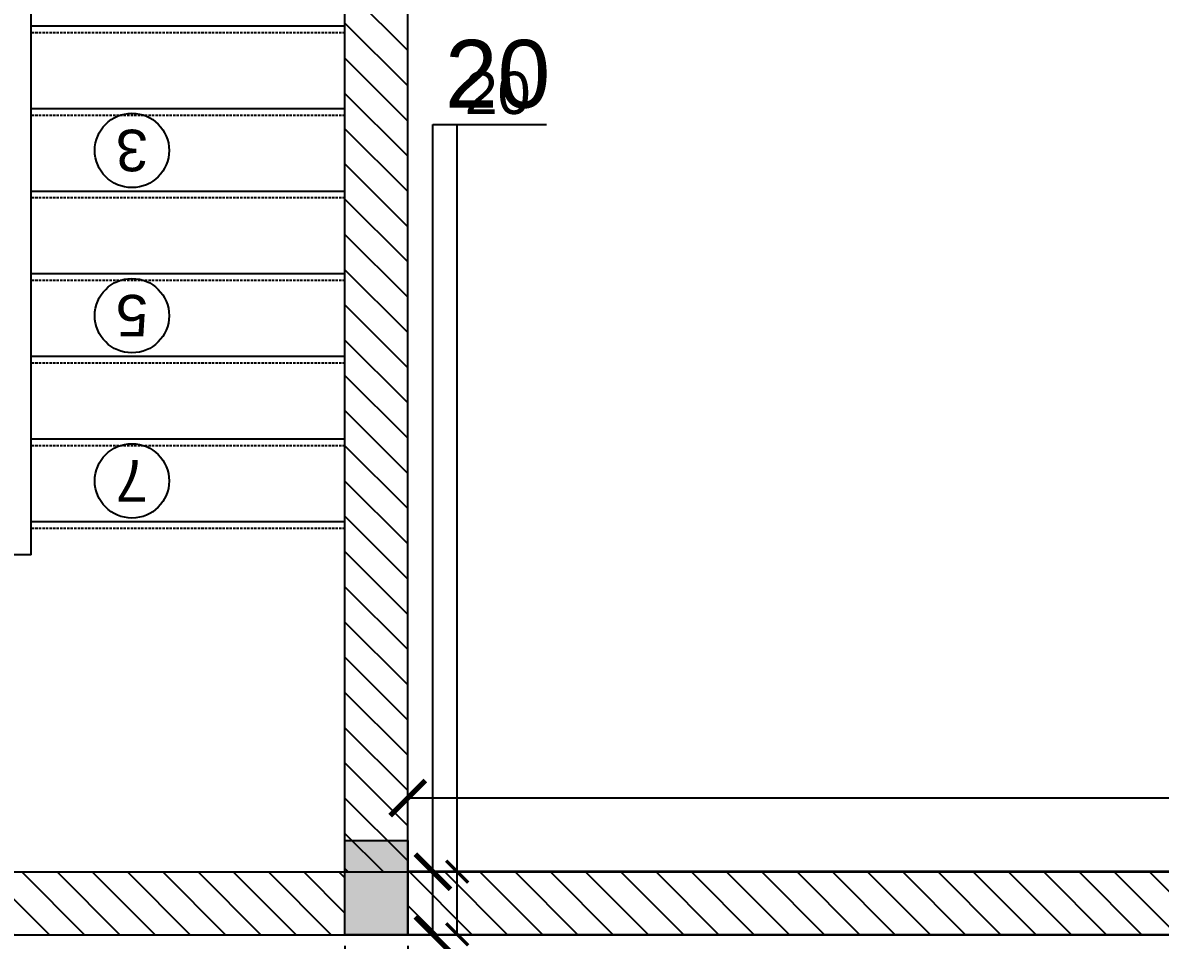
# Model space of a CAD drawing. Header units: millimetres. Extents: x -26398 to 135532, y -376633 to 43268.
# Drawn here: x 36609.2 to 36971.5, y -147635.9 to -147343.6 of the extents above; entities that cross this region are included whole.
import ezdxf
from ezdxf.enums import TextEntityAlignment as Align

# ---------------------------------------------------------------- set-up
doc = ezdxf.new("R2010")
doc.units = ezdxf.units.MM
doc.linetypes.add('HIDDEN', pattern=[0.375, 0.25, -0.125])
for name, color, linetype in [('0 @ 5', 7, 'Continuous'), ('0 @ 8', 7, 'Continuous'), ('A3-NETTHAY', 4, 'Continuous'), ('A5-KICHTHUOC', 251, 'Continuous'), ('A7-NETKHUAT', 252, 'HIDDEN'), ('GHICHU', 40, 'Continuous'), ('TƯỜNG', 52, 'Continuous')]:
    doc.layers.add(name, color=color, linetype=linetype)
doc.styles.get("Standard").update_dxf_attribs({"font": 'arial.ttf'})
doc.styles.add('VHELVEN', font='')
doc.styles.get('VHELVEN').set_extended_font_data('VNI-Helve')
doc.dimstyles.new('SCALE dimmatbang', dxfattribs={"dimscale": 70, "dimtxt": 2.7, "dimasz": 1.4, "dimexe": 1.7, "dimexo": 0.7, "dimtad": 1, "dimtoh": 1, "dimdec": 1, "dimtxsty": 'Standard', "dimblk": 'ARCHTICK', "dimcen": 2.5, "dimclrd": 1, "dimclre": 256, "dimadec": 0, "dimazin": 0, "dimtfac": 1, "dimtdec": 1, "dimtmove": 0, "dimatfit": 3, "dimfxl": 1, "dimarcsym": 0})

# ---------------------------------------------------------------- blocks, each defined once
blk = doc.blocks.new('_ArchTick')
at = {"color": 0, "linetype": 'ByBlock', "const_width": 0.15}
blk.add_lwpolyline([(-0.5, -0.5), (0.5, 0.5)], dxfattribs=at)
blk = doc.blocks.new('*D6443')
at = {"color": 1, "lineweight": -2, "transparency": 16777216}
for p, q in [((36739.79, -147614.06), (36739.79, -147376.06)), ((36739.79, -147376.06), (36776.03, -147376.06)), ((36739.79, -147634.06), (36739.79, -147614.06))]:
    blk.add_line(p, q, dxfattribs=at)
at = {"lineweight": -2, "transparency": 16777216}
for p, q in [((36742.38, -147614.06), (36753.39, -147614.06)), ((36742.38, -147634.06), (36753.39, -147634.06))]:
    blk.add_line(p, q, dxfattribs=at)
at = {"layer": 'DEFPOINTS', "color": 0, "transparency": 16777216}
for p in [(36736.78, -147614.06), (36739.79, -147614.06), (36736.78, -147634.06)]:
    blk.add_point(p, dxfattribs=at)
at = {"color": 1, "lineweight": -2, "transparency": 16777216, "xscale": 11.2, "yscale": 11.2, "zscale": 11.2}
for p, rotation in [((36739.79, -147614.06), 90), ((36739.79, -147634.06), 270)]:
    blk.add_blockref('_ArchTick', p, dxfattribs=dict(at, rotation=rotation))
at = {"color": 0, "transparency": 16777216, "insert": (36760.41, -147360.03), "char_height": 21.6, "attachment_point": 5}
blk.add_mtext('20', dxfattribs=at)
blk = doc.blocks.new('*D6444')
at = {"color": 1, "lineweight": -2, "transparency": 16777216}
for p, q in [((36747.52, -147614.06), (36747.52, -147376.06)), ((36747.52, -147376.06), (36770.17, -147376.06)), ((36747.52, -147634.06), (36747.52, -147614.06))]:
    blk.add_line(p, q, dxfattribs=at)
at = {"lineweight": -2, "transparency": 16777216}
for p, q in [((36740.28, -147614.06), (36756.02, -147614.06)), ((36740.28, -147634.06), (36756.02, -147634.06))]:
    blk.add_line(p, q, dxfattribs=at)
at = {"layer": 'DEFPOINTS', "color": 0, "transparency": 16777216}
for p in [(36736.78, -147614.06), (36747.52, -147614.06), (36736.78, -147634.06)]:
    blk.add_point(p, dxfattribs=at)
at = {"color": 1, "lineweight": -2, "transparency": 16777216, "xscale": 7, "yscale": 7, "zscale": 7}
for p, rotation in [((36747.52, -147614.06), 90), ((36747.52, -147634.06), 270)]:
    blk.add_blockref('_ArchTick', p, dxfattribs=dict(at, rotation=rotation))
at = {"color": 0, "transparency": 16777216, "insert": (36760.41, -147366.04), "char_height": 13.5, "attachment_point": 5}
blk.add_mtext('20', dxfattribs=at)
blk = doc.blocks.new('*D6647')
at = {"lineweight": -2, "transparency": 16777216}
for p, q in [((36731.78, -147608.46), (36731.78, -147577.03)), ((37306.78, -147608.46), (37306.78, -147577.03))]:
    blk.add_line(p, q, dxfattribs=at)
at = {"color": 1, "lineweight": -2, "transparency": 16777216}
blk.add_line((37306.78, -147590.63), (36731.78, -147590.63), dxfattribs=at)
at = {"layer": 'DEFPOINTS', "color": 0, "transparency": 16777216}
for p in [(36731.78, -147590.63), (36731.78, -147614.06), (37306.78, -147614.06)]:
    blk.add_point(p, dxfattribs=at)
at = {"color": 1, "lineweight": -2, "transparency": 16777216, "xscale": 11.2, "yscale": 11.2, "zscale": 11.2, "rotation": 180}
blk.add_blockref('_ArchTick', (36731.78, -147590.63), dxfattribs=at)
at = {"color": 1, "lineweight": -2, "transparency": 16777216, "xscale": 11.2, "yscale": 11.2, "zscale": 11.2}
blk.add_blockref('_ArchTick', (37306.78, -147590.63), dxfattribs=at)
at = {"color": 0, "transparency": 16777216, "insert": (37019.28, -147574.64), "char_height": 21.6, "attachment_point": 5}
blk.add_mtext('575', dxfattribs=at)
blk = doc.blocks.new('*D6648')
at = {"lineweight": -2, "transparency": 16777216}
for p, q in [((36731.78, -147610.56), (36731.78, -147582.13)), ((37306.78, -147610.56), (37306.78, -147582.13))]:
    blk.add_line(p, q, dxfattribs=at)
at = {"color": 1, "lineweight": -2, "transparency": 16777216}
blk.add_line((37306.78, -147590.63), (36731.78, -147590.63), dxfattribs=at)
at = {"layer": 'DEFPOINTS', "color": 0, "transparency": 16777216}
for p in [(36731.78, -147590.63), (36731.78, -147614.06), (37306.78, -147614.06)]:
    blk.add_point(p, dxfattribs=at)
at = {"color": 1, "lineweight": -2, "transparency": 16777216, "xscale": 7, "yscale": 7, "zscale": 7, "rotation": 180}
blk.add_blockref('_ArchTick', (36731.78, -147590.63), dxfattribs=at)
at = {"color": 1, "lineweight": -2, "transparency": 16777216, "xscale": 7, "yscale": 7, "zscale": 7}
blk.add_blockref('_ArchTick', (37306.78, -147590.63), dxfattribs=at)
at = {"color": 0, "transparency": 16777216, "insert": (37019.28, -147580.64), "char_height": 13.5, "attachment_point": 5}
blk.add_mtext('575', dxfattribs=at)
blk = doc.blocks.new('*D6791')
at = {"lineweight": -2, "transparency": 16777216}
for p, q in [((35931.78, -147639.76), (35931.78, -147749.75)), ((36711.78, -147639.76), (36711.78, -147749.75))]:
    blk.add_line(p, q, dxfattribs=at)
at = {"color": 1, "lineweight": -2, "transparency": 16777216}
blk.add_line((35931.78, -147736.15), (36711.78, -147736.15), dxfattribs=at)
at = {"layer": 'DEFPOINTS', "color": 0, "transparency": 16777216}
for p in [(35931.78, -147634.16), (36711.78, -147634.16), (36711.78, -147736.15)]:
    blk.add_point(p, dxfattribs=at)
at = {"color": 1, "lineweight": -2, "transparency": 16777216, "xscale": 11.2, "yscale": 11.2, "zscale": 11.2, "rotation": 180}
blk.add_blockref('_ArchTick', (35931.78, -147736.15), dxfattribs=at)
at = {"color": 1, "lineweight": -2, "transparency": 16777216, "xscale": 11.2, "yscale": 11.2, "zscale": 11.2}
blk.add_blockref('_ArchTick', (36711.78, -147736.15), dxfattribs=at)
at = {"color": 0, "transparency": 16777216, "insert": (36321.78, -147720.13), "char_height": 21.6, "attachment_point": 5}
blk.add_mtext('780', dxfattribs=at)
blk = doc.blocks.new('*D6792')
at = {"lineweight": -2, "transparency": 16777216}
for p, q in [((35931.78, -147637.66), (35931.78, -147744.65)), ((36711.78, -147637.66), (36711.78, -147744.65))]:
    blk.add_line(p, q, dxfattribs=at)
at = {"color": 1, "lineweight": -2, "transparency": 16777216}
blk.add_line((35931.78, -147736.15), (36711.78, -147736.15), dxfattribs=at)
at = {"layer": 'DEFPOINTS', "color": 0, "transparency": 16777216}
for p in [(35931.78, -147634.16), (36711.78, -147634.16), (36711.78, -147736.15)]:
    blk.add_point(p, dxfattribs=at)
at = {"color": 1, "lineweight": -2, "transparency": 16777216, "xscale": 7, "yscale": 7, "zscale": 7, "rotation": 180}
blk.add_blockref('_ArchTick', (35931.78, -147736.15), dxfattribs=at)
at = {"color": 1, "lineweight": -2, "transparency": 16777216, "xscale": 7, "yscale": 7, "zscale": 7}
blk.add_blockref('_ArchTick', (36711.78, -147736.15), dxfattribs=at)
at = {"color": 0, "transparency": 16777216, "insert": (36321.78, -147726.14), "char_height": 13.5, "attachment_point": 5}
blk.add_mtext('780', dxfattribs=at)
blk = doc.blocks.new('*D6794')
at = {"lineweight": -2, "transparency": 16777216}
for p, q in [((36731.78, -147639.76), (36731.78, -147749.75)), ((37306.78, -147639.76), (37306.78, -147749.75))]:
    blk.add_line(p, q, dxfattribs=at)
at = {"color": 1, "lineweight": -2, "transparency": 16777216}
blk.add_line((36731.78, -147736.15), (37306.78, -147736.15), dxfattribs=at)
at = {"layer": 'DEFPOINTS', "color": 0, "transparency": 16777216}
for p in [(36731.78, -147634.16), (37306.78, -147634.16), (37306.78, -147736.15)]:
    blk.add_point(p, dxfattribs=at)
at = {"color": 1, "lineweight": -2, "transparency": 16777216, "xscale": 11.2, "yscale": 11.2, "zscale": 11.2, "rotation": 180}
blk.add_blockref('_ArchTick', (36731.78, -147736.15), dxfattribs=at)
at = {"color": 1, "lineweight": -2, "transparency": 16777216, "xscale": 11.2, "yscale": 11.2, "zscale": 11.2}
blk.add_blockref('_ArchTick', (37306.78, -147736.15), dxfattribs=at)
at = {"color": 0, "transparency": 16777216, "insert": (37019.28, -147720.17), "char_height": 21.6, "attachment_point": 5}
blk.add_mtext('575', dxfattribs=at)
blk = doc.blocks.new('*D6795')
at = {"lineweight": -2, "transparency": 16777216}
for p, q in [((36731.78, -147637.66), (36731.78, -147744.65)), ((37306.78, -147637.66), (37306.78, -147744.65))]:
    blk.add_line(p, q, dxfattribs=at)
at = {"color": 1, "lineweight": -2, "transparency": 16777216}
blk.add_line((36731.78, -147736.15), (37306.78, -147736.15), dxfattribs=at)
at = {"layer": 'DEFPOINTS', "color": 0, "transparency": 16777216}
for p in [(36731.78, -147634.16), (37306.78, -147634.16), (37306.78, -147736.15)]:
    blk.add_point(p, dxfattribs=at)
at = {"color": 1, "lineweight": -2, "transparency": 16777216, "xscale": 7, "yscale": 7, "zscale": 7, "rotation": 180}
blk.add_blockref('_ArchTick', (36731.78, -147736.15), dxfattribs=at)
at = {"color": 1, "lineweight": -2, "transparency": 16777216, "xscale": 7, "yscale": 7, "zscale": 7}
blk.add_blockref('_ArchTick', (37306.78, -147736.15), dxfattribs=at)
at = {"color": 0, "transparency": 16777216, "insert": (37019.28, -147726.16), "char_height": 13.5, "attachment_point": 5}
blk.add_mtext('575', dxfattribs=at)
blk = doc.blocks.new('*D6821')
at = {"lineweight": -2, "transparency": 16777216}
for p, q in [((36711.78, -147639.76), (36711.78, -147693.05)), ((36731.78, -147639.76), (36731.78, -147693.05))]:
    blk.add_line(p, q, dxfattribs=at)
at = {"color": 1, "lineweight": -2, "transparency": 16777216}
for p, q in [((36711.78, -147679.45), (36731.78, -147679.45)), ((36731.78, -147679.45), (36787.38, -147679.45))]:
    blk.add_line(p, q, dxfattribs=at)
at = {"layer": 'DEFPOINTS', "color": 0, "transparency": 16777216}
for p in [(36711.78, -147634.16), (36731.78, -147634.16), (36731.78, -147679.45)]:
    blk.add_point(p, dxfattribs=at)
at = {"color": 1, "lineweight": -2, "transparency": 16777216, "xscale": 11.2, "yscale": 11.2, "zscale": 11.2, "rotation": 180}
blk.add_blockref('_ArchTick', (36711.78, -147679.45), dxfattribs=at)
at = {"color": 1, "lineweight": -2, "transparency": 16777216, "xscale": 11.2, "yscale": 11.2, "zscale": 11.2}
blk.add_blockref('_ArchTick', (36731.78, -147679.45), dxfattribs=at)
at = {"color": 0, "transparency": 16777216, "insert": (36766.76, -147663.42), "char_height": 21.6, "attachment_point": 5}
blk.add_mtext('20', dxfattribs=at)
blk = doc.blocks.new('*D6822')
at = {"lineweight": -2, "transparency": 16777216}
for p, q in [((36711.78, -147637.66), (36711.78, -147695.39)), ((36731.78, -147637.66), (36731.78, -147695.39))]:
    blk.add_line(p, q, dxfattribs=at)
at = {"color": 1, "lineweight": -2, "transparency": 16777216}
blk.add_line((36711.78, -147686.89), (36731.78, -147686.89), dxfattribs=at)
at = {"layer": 'DEFPOINTS', "color": 0, "transparency": 16777216}
for p in [(36711.78, -147634.16), (36731.78, -147634.16), (36731.78, -147686.89)]:
    blk.add_point(p, dxfattribs=at)
at = {"color": 1, "lineweight": -2, "transparency": 16777216, "xscale": 7, "yscale": 7, "zscale": 7, "rotation": 180}
blk.add_blockref('_ArchTick', (36711.78, -147686.89), dxfattribs=at)
at = {"color": 1, "lineweight": -2, "transparency": 16777216, "xscale": 7, "yscale": 7, "zscale": 7}
blk.add_blockref('_ArchTick', (36731.78, -147686.89), dxfattribs=at)
at = {"color": 0, "transparency": 16777216, "insert": (36721.78, -147676.87), "char_height": 13.5, "attachment_point": 5}
blk.add_mtext('20', dxfattribs=at)
blk = doc.blocks.new('*D6848')
at = {"lineweight": -2, "transparency": 16777216}
for p, q in [((35911.78, -147639.76), (35911.78, -147864.48)), ((36711.78, -147639.76), (36711.78, -147864.48))]:
    blk.add_line(p, q, dxfattribs=at)
at = {"color": 1, "lineweight": -2, "transparency": 16777216}
blk.add_line((35911.78, -147850.88), (36711.78, -147850.88), dxfattribs=at)
at = {"layer": 'DEFPOINTS', "color": 0, "transparency": 16777216}
for p in [(35911.78, -147634.16), (36711.78, -147634.16), (36711.78, -147850.88)]:
    blk.add_point(p, dxfattribs=at)
at = {"color": 1, "lineweight": -2, "transparency": 16777216, "xscale": 11.2, "yscale": 11.2, "zscale": 11.2, "rotation": 180}
blk.add_blockref('_ArchTick', (35911.78, -147850.88), dxfattribs=at)
at = {"color": 1, "lineweight": -2, "transparency": 16777216, "xscale": 11.2, "yscale": 11.2, "zscale": 11.2}
blk.add_blockref('_ArchTick', (36711.78, -147850.88), dxfattribs=at)
at = {"color": 0, "transparency": 16777216, "insert": (36311.78, -147834.85), "char_height": 21.6, "attachment_point": 5}
blk.add_mtext('800', dxfattribs=at)
blk = doc.blocks.new('*D6849')
at = {"lineweight": -2, "transparency": 16777216}
for p, q in [((35911.78, -147637.66), (35911.78, -147859.38)), ((36711.78, -147637.66), (36711.78, -147859.38))]:
    blk.add_line(p, q, dxfattribs=at)
at = {"color": 1, "lineweight": -2, "transparency": 16777216}
blk.add_line((35911.78, -147850.88), (36711.78, -147850.88), dxfattribs=at)
at = {"layer": 'DEFPOINTS', "color": 0, "transparency": 16777216}
for p in [(35911.78, -147634.16), (36711.78, -147634.16), (36711.78, -147850.88)]:
    blk.add_point(p, dxfattribs=at)
at = {"color": 1, "lineweight": -2, "transparency": 16777216, "xscale": 7, "yscale": 7, "zscale": 7, "rotation": 180}
blk.add_blockref('_ArchTick', (35911.78, -147850.88), dxfattribs=at)
at = {"color": 1, "lineweight": -2, "transparency": 16777216, "xscale": 7, "yscale": 7, "zscale": 7}
blk.add_blockref('_ArchTick', (36711.78, -147850.88), dxfattribs=at)
at = {"color": 0, "transparency": 16777216, "insert": (36311.78, -147840.86), "char_height": 13.5, "attachment_point": 5}
blk.add_mtext('800', dxfattribs=at)
blk = doc.blocks.new('*D6851')
at = {"lineweight": -2, "transparency": 16777216}
for p, q in [((36711.78, -147639.76), (36711.78, -147864.48)), ((37311.78, -147639.76), (37311.78, -147864.48))]:
    blk.add_line(p, q, dxfattribs=at)
at = {"color": 1, "lineweight": -2, "transparency": 16777216}
blk.add_line((36711.78, -147850.88), (37311.78, -147850.88), dxfattribs=at)
at = {"layer": 'DEFPOINTS', "color": 0, "transparency": 16777216}
for p in [(36711.78, -147634.16), (37311.78, -147634.16), (37311.78, -147850.88)]:
    blk.add_point(p, dxfattribs=at)
at = {"color": 1, "lineweight": -2, "transparency": 16777216, "xscale": 11.2, "yscale": 11.2, "zscale": 11.2, "rotation": 180}
blk.add_blockref('_ArchTick', (36711.78, -147850.88), dxfattribs=at)
at = {"color": 1, "lineweight": -2, "transparency": 16777216, "xscale": 11.2, "yscale": 11.2, "zscale": 11.2}
blk.add_blockref('_ArchTick', (37311.78, -147850.88), dxfattribs=at)
at = {"color": 0, "transparency": 16777216, "insert": (37011.78, -147834.85), "char_height": 21.6, "attachment_point": 5}
blk.add_mtext('600', dxfattribs=at)
blk = doc.blocks.new('*D6852')
at = {"lineweight": -2, "transparency": 16777216}
for p, q in [((36711.78, -147637.66), (36711.78, -147859.38)), ((37311.78, -147637.66), (37311.78, -147859.38))]:
    blk.add_line(p, q, dxfattribs=at)
at = {"color": 1, "lineweight": -2, "transparency": 16777216}
blk.add_line((36711.78, -147850.88), (37311.78, -147850.88), dxfattribs=at)
at = {"layer": 'DEFPOINTS', "color": 0, "transparency": 16777216}
for p in [(36711.78, -147634.16), (37311.78, -147634.16), (37311.78, -147850.88)]:
    blk.add_point(p, dxfattribs=at)
at = {"color": 1, "lineweight": -2, "transparency": 16777216, "xscale": 7, "yscale": 7, "zscale": 7, "rotation": 180}
blk.add_blockref('_ArchTick', (36711.78, -147850.88), dxfattribs=at)
at = {"color": 1, "lineweight": -2, "transparency": 16777216, "xscale": 7, "yscale": 7, "zscale": 7}
blk.add_blockref('_ArchTick', (37311.78, -147850.88), dxfattribs=at)
at = {"color": 0, "transparency": 16777216, "insert": (37011.78, -147840.86), "char_height": 13.5, "attachment_point": 5}
blk.add_mtext('600', dxfattribs=at)
blk = doc.blocks.new('TRUCCOT')
blk.add_circle((0, -390), 250)
at = {"style": 'VHELVEN'}
blk.add_attdef('TRUC', text='', height=280, dxfattribs=at).set_placement((0, -390), align=Align.MIDDLE_CENTER)
blk = doc.blocks.new('*U9000')
at = {"layer": '0 @ 5'}
dim = blk.add_linear_dim(base=(36747.52, -147614.06), p1=(36736.78, -147634.06), p2=(36736.78, -147614.06), angle=90, dimstyle='SCALE dimmatbang', override={"dimscale": 5, "dimtix": 0, "dimtofl": 1, "dimtmove": 0, "dimatfit": 3}, dxfattribs=at)
dim.commit()
dim.dimension.update_dxf_attribs({"geometry": '*D6444', "text_midpoint": (36760.41, -147376.06), "dimtype": 128})
at = {"layer": '0 @ 8'}
dim = blk.add_linear_dim(base=(36739.79, -147614.06), p1=(36736.78, -147634.06), p2=(36736.78, -147614.06), angle=90, dimstyle='SCALE dimmatbang', override={"dimscale": 8, "dimtix": 0, "dimtofl": 1, "dimtmove": 0, "dimatfit": 3}, dxfattribs=at)
dim.commit()
dim.dimension.update_dxf_attribs({"geometry": '*D6443', "text_midpoint": (36760.41, -147376.06), "dimtype": 128})
blk = doc.blocks.new('*U9068')
at = {"layer": '0 @ 5'}
dim = blk.add_linear_dim(base=(36731.78, -147590.63), p1=(37306.78, -147614.06), p2=(36731.78, -147614.06), angle=180, dimstyle='SCALE dimmatbang', override={"dimscale": 5, "dimtix": 0, "dimtofl": 1, "dimtmove": 0, "dimatfit": 3}, dxfattribs=at)
dim.commit()
dim.dimension.update_dxf_attribs({"geometry": '*D6648', "text_midpoint": (37019.28, -147580.64)})
at = {"layer": '0 @ 8'}
dim = blk.add_linear_dim(base=(36731.78, -147590.63), p1=(37306.78, -147614.06), p2=(36731.78, -147614.06), angle=180, dimstyle='SCALE dimmatbang', override={"dimscale": 8, "dimtix": 0, "dimtofl": 1, "dimtmove": 0, "dimatfit": 3}, dxfattribs=at)
dim.commit()
dim.dimension.update_dxf_attribs({"geometry": '*D6647', "text_midpoint": (37019.28, -147574.64)})
blk = doc.blocks.new('*U9116')
at = {"layer": '0 @ 5'}
dim = blk.add_linear_dim(base=(36711.78, -147736.15), p1=(35931.78, -147634.16), p2=(36711.78, -147634.16), angle=180, dimstyle='SCALE dimmatbang', override={"dimscale": 5, "dimtix": 0, "dimtofl": 1, "dimtmove": 0, "dimatfit": 3}, dxfattribs=at)
dim.commit()
dim.dimension.update_dxf_attribs({"geometry": '*D6792', "text_midpoint": (36321.78, -147726.14)})
at = {"layer": '0 @ 8'}
dim = blk.add_linear_dim(base=(36711.78, -147736.15), p1=(35931.78, -147634.16), p2=(36711.78, -147634.16), angle=180, dimstyle='SCALE dimmatbang', override={"dimscale": 8, "dimtix": 0, "dimtofl": 1, "dimtmove": 0, "dimatfit": 3}, dxfattribs=at)
dim.commit()
dim.dimension.update_dxf_attribs({"geometry": '*D6791', "text_midpoint": (36321.78, -147720.13)})
blk = doc.blocks.new('*U9117')
at = {"layer": '0 @ 5'}
dim = blk.add_linear_dim(base=(37306.78, -147736.15), p1=(36731.78, -147634.16), p2=(37306.78, -147634.16), angle=180, dimstyle='SCALE dimmatbang', override={"dimscale": 5, "dimtix": 0, "dimtofl": 1, "dimtmove": 0, "dimatfit": 3}, dxfattribs=at)
dim.commit()
dim.dimension.update_dxf_attribs({"geometry": '*D6795', "text_midpoint": (37019.28, -147726.16)})
at = {"layer": '0 @ 8'}
dim = blk.add_linear_dim(base=(37306.78, -147736.15), p1=(36731.78, -147634.16), p2=(37306.78, -147634.16), angle=180, dimstyle='SCALE dimmatbang', override={"dimscale": 8, "dimtix": 0, "dimtofl": 1, "dimtmove": 0, "dimatfit": 3}, dxfattribs=at)
dim.commit()
dim.dimension.update_dxf_attribs({"geometry": '*D6794', "text_midpoint": (37019.28, -147720.17)})
blk = doc.blocks.new('*U9126')
at = {"layer": '0 @ 5'}
dim = blk.add_linear_dim(base=(36731.78, -147686.89), p1=(36711.78, -147634.16), p2=(36731.78, -147634.16), angle=180, dimstyle='SCALE dimmatbang', override={"dimscale": 5, "dimtix": 0, "dimtofl": 1, "dimtmove": 0, "dimatfit": 3}, dxfattribs=at)
dim.commit()
dim.dimension.update_dxf_attribs({"geometry": '*D6822', "text_midpoint": (36721.78, -147686.89), "dimtype": 128})
at = {"layer": '0 @ 8'}
dim = blk.add_linear_dim(base=(36731.78, -147679.45), p1=(36711.78, -147634.16), p2=(36731.78, -147634.16), angle=180, dimstyle='SCALE dimmatbang', override={"dimscale": 8, "dimtix": 0, "dimtofl": 1, "dimtmove": 0, "dimatfit": 3}, dxfattribs=at)
dim.commit()
dim.dimension.update_dxf_attribs({"geometry": '*D6821', "text_midpoint": (36766.76, -147679.45), "dimtype": 128})
blk = doc.blocks.new('*U9135')
at = {"layer": '0 @ 5'}
dim = blk.add_linear_dim(base=(36711.78, -147850.88), p1=(35911.78, -147634.16), p2=(36711.78, -147634.16), angle=180, dimstyle='SCALE dimmatbang', override={"dimscale": 5, "dimtix": 0, "dimtofl": 1, "dimtmove": 0, "dimatfit": 3}, dxfattribs=at)
dim.commit()
dim.dimension.update_dxf_attribs({"geometry": '*D6849', "text_midpoint": (36311.78, -147840.86)})
at = {"layer": '0 @ 8'}
dim = blk.add_linear_dim(base=(36711.78, -147850.88), p1=(35911.78, -147634.16), p2=(36711.78, -147634.16), angle=180, dimstyle='SCALE dimmatbang', override={"dimscale": 8, "dimtix": 0, "dimtofl": 1, "dimtmove": 0, "dimatfit": 3}, dxfattribs=at)
dim.commit()
dim.dimension.update_dxf_attribs({"geometry": '*D6848', "text_midpoint": (36311.78, -147834.85)})
blk = doc.blocks.new('*U9136')
at = {"layer": '0 @ 5'}
dim = blk.add_linear_dim(base=(37311.78, -147850.88), p1=(36711.78, -147634.16), p2=(37311.78, -147634.16), angle=180, dimstyle='SCALE dimmatbang', override={"dimscale": 5, "dimtix": 0, "dimtofl": 1, "dimtmove": 0, "dimatfit": 3}, dxfattribs=at)
dim.commit()
dim.dimension.update_dxf_attribs({"geometry": '*D6852', "text_midpoint": (37011.78, -147840.86)})
at = {"layer": '0 @ 8'}
dim = blk.add_linear_dim(base=(37311.78, -147850.88), p1=(36711.78, -147634.16), p2=(37311.78, -147634.16), angle=180, dimstyle='SCALE dimmatbang', override={"dimscale": 8, "dimtix": 0, "dimtofl": 1, "dimtmove": 0, "dimatfit": 3}, dxfattribs=at)
dim.commit()
dim.dimension.update_dxf_attribs({"geometry": '*D6851', "text_midpoint": (37011.78, -147834.85)})

msp = doc.modelspace()

# ---------------------------------------------------------------- hatches: boundary and pattern name
h = msp.add_hatch(color=1)
h.dxf.hatch_style = 1
h.paths.add_polyline_path([(36711.78, -147604.16), (36711.78, -147634.16), (36731.78, -147634.16), (36731.78, -147604.16)])
at = {"layer": 'TƯỜNG'}
h = msp.add_hatch(dxfattribs=at)
h.set_pattern_fill('ANSI31', color=256, scale=2.5, angle=90)
h.set_pattern_definition([(135, (28271.811, -149862.609), (-5.61266, -5.61266), [])])
h.paths.add_polyline_path([(39311.78, -147614.16), (39311.78, -147634.16), (39502.16, -147634.16), (39502.16, -147614.16)])
h.paths.add_polyline_path([(39291.78, -147244.16), (39291.78, -147614.16), (39311.78, -147614.16), (39311.78, -147244.16)])
h.paths.add_polyline_path([(39111.78, -147614.16), (38926.78, -147614.16), (38926.78, -147634.16), (39291.78, -147634.16), (39291.78, -147614.16)])
h.paths.add_polyline_path([(39532.16, -147614.16), (39532.16, -147634.16), (39711.78, -147634.16), (39711.78, -147614.16)])
h.paths.add_polyline_path([(39711.78, -147614.16), (39711.78, -147634.16), (39891.78, -147634.16), (39891.78, -147614.16)])
h.paths.add_polyline_path([(38526.78, -147614.16), (38526.78, -147634.16), (38896.78, -147634.16), (38896.78, -147614.16)])
h.paths.add_polyline_path([(37926.78, -147614.16), (37926.78, -147634.16), (38496.78, -147634.16), (38496.78, -147614.16)])
h.paths.add_polyline_path([(37626.78, -147614.16), (37626.78, -147634.16), (37896.78, -147634.16), (37896.78, -147619.45), (37891.5, -147614.16)])
h.paths.add_polyline_path([(37326.78, -147614.16), (37326.78, -147633.16), (37327.78, -147634.16), (37596.78, -147634.16), (37596.78, -147614.16)])
h.paths.add_polyline_path([(36731.78, -147614.16), (36731.78, -147634.16), (37296.78, -147634.16), (37296.78, -147614.39), (37296.56, -147614.16)])
h.paths.add_polyline_path([(36411.15, -147614.16), (35911.78, -147614.16), (35911.78, -147634.16), (36711.78, -147634.16), (36711.78, -147614.16), (36516.78, -147614.16)])

# ---------------------------------------------------------------- linework, layer by layer
at = {"linetype": 'Continuous'}
for p, q in [((36723.96, -147614.06), (36711.78, -147601.88)), ((36712.74, -147614.06), (36711.78, -147613.1))]:
    msp.add_line(p, q, dxfattribs=at)
for points in [[(36731.78, -147614.06), (36731.78, -147244.16), (37306.78, -147244.16), (37306.78, -147614.06)], [(36731.78, -147634.16), (36711.78, -147634.16), (36711.78, -147604.16), (36731.78, -147604.16)]]:
    msp.add_lwpolyline(points, close=True)
at = {"layer": 'A3-NETTHAY'}
for p, q in [((36611.78, -147513.11), (36611.78, -147275.99)), ((36711.78, -147344.69), (36611.78, -147344.69)), ((36711.78, -147371), (36611.78, -147371)), ((36711.78, -147397.32), (36611.78, -147397.32)), ((36711.78, -147423.64), (36611.78, -147423.64)), ((36711.78, -147449.95), (36611.78, -147449.95)), ((36711.78, -147476.27), (36611.78, -147476.27)), ((36711.78, -147502.58), (36611.78, -147502.58)), ((36611.78, -147513.11), (36517.04, -147513.11))]:
    msp.add_line(p, q, dxfattribs=at)
at = {"layer": 'A7-NETKHUAT', "ltscale": 3}
for p, q in [((36711.78, -147346.79), (36611.78, -147346.79)), ((36711.78, -147373.11), (36611.78, -147373.11)), ((36711.78, -147399.42), (36611.78, -147399.42)), ((36711.78, -147425.74), (36611.78, -147425.74)), ((36711.78, -147452.06), (36611.78, -147452.06)), ((36711.78, -147478.37), (36611.78, -147478.37)), ((36711.78, -147504.69), (36611.78, -147504.69))]:
    msp.add_line(p, q, dxfattribs=at)
at = {"layer": 'TƯỜNG'}
for p, q in [((36711.78, -147634.16), (36711.78, -147234.16)), ((36731.78, -147634.16), (36731.78, -147244.16)), ((36731.78, -147352.47), (36711.78, -147332.47)), ((36731.78, -147363.7), (36711.78, -147343.7)), ((36731.78, -147374.92), (36711.78, -147354.92)), ((36731.78, -147386.15), (36711.78, -147366.15)), ((36731.78, -147397.37), (36711.78, -147377.37)), ((36731.78, -147408.6), (36711.78, -147388.6)), ((36731.78, -147419.82), (36711.78, -147399.82)), ((36731.78, -147431.05), (36711.78, -147411.05)), ((36731.78, -147442.27), (36711.78, -147422.27)), ((36731.78, -147453.5), (36711.78, -147433.5)), ((36731.78, -147464.72), (36711.78, -147444.72)), ((36731.78, -147475.95), (36711.78, -147455.95)), ((36731.78, -147487.18), (36711.78, -147467.18)), ((36731.78, -147498.4), (36711.78, -147478.4)), ((36731.78, -147509.63), (36711.78, -147489.63)), ((36731.78, -147520.85), (36711.78, -147500.85)), ((36731.78, -147532.08), (36711.78, -147512.08)), ((36731.78, -147543.3), (36711.78, -147523.3)), ((36731.78, -147554.53), (36711.78, -147534.53)), ((36731.78, -147565.75), (36711.78, -147545.75)), ((36731.78, -147576.98), (36711.78, -147556.98)), ((36731.78, -147588.2), (36711.78, -147568.2)), ((36731.78, -147599.43), (36711.78, -147579.43)), ((36731.78, -147610.65), (36711.78, -147590.65)), ((35911.78, -147614.16), (39711.78, -147614.16)), ((39291.78, -147614.16), (36731.78, -147614.16)), ((35911.78, -147634.16), (39711.78, -147634.16)), ((39311.78, -147634.16), (36711.78, -147634.16))]:
    msp.add_line(p, q, dxfattribs=at)

# ---------------------------------------------------------------- block references
for name in ['*U9000', '*U9068', '*U9135', '*U9116', '*U9126', '*U9136', '*U9117']:
    msp.add_blockref(name, (0, 0))
at = {"layer": 'A5-KICHTHUOC'}
ref = msp.add_blockref('TRUCCOT', (36643.94, -147402.77), dxfattribs=dict(at, xscale=0.0473684210526315, yscale=0.0473684210526315, zscale=0.0473684210526315, rotation=180))
ref.add_attrib('TRUC', '3', dxfattribs={"layer": 'GHICHU', "color": 0, "height": 13.26, "rotation": 180, "style": 'VHELVEN'}).set_placement((36643.94, -147384.3), align=Align.MIDDLE_CENTER)
ref = msp.add_blockref('TRUCCOT', (36643.94, -147455.4), dxfattribs=dict(at, xscale=0.0473684210526315, yscale=0.0473684210526315, zscale=0.0473684210526315, rotation=180))
ref.add_attrib('TRUC', '5', dxfattribs={"layer": 'GHICHU', "color": 0, "height": 13.26, "rotation": 180, "style": 'VHELVEN'}).set_placement((36643.94, -147436.93), align=Align.MIDDLE_CENTER)
ref = msp.add_blockref('TRUCCOT', (36643.94, -147508.03), dxfattribs=dict(at, xscale=0.0473684210526315, yscale=0.0473684210526315, zscale=0.0473684210526315, rotation=180))
ref.add_attrib('TRUC', '7', dxfattribs={"layer": 'GHICHU', "color": 0, "height": 13.26, "rotation": 180, "style": 'VHELVEN'}).set_placement((36643.94, -147489.56), align=Align.MIDDLE_CENTER)

doc.saveas('drawing.dxf')
